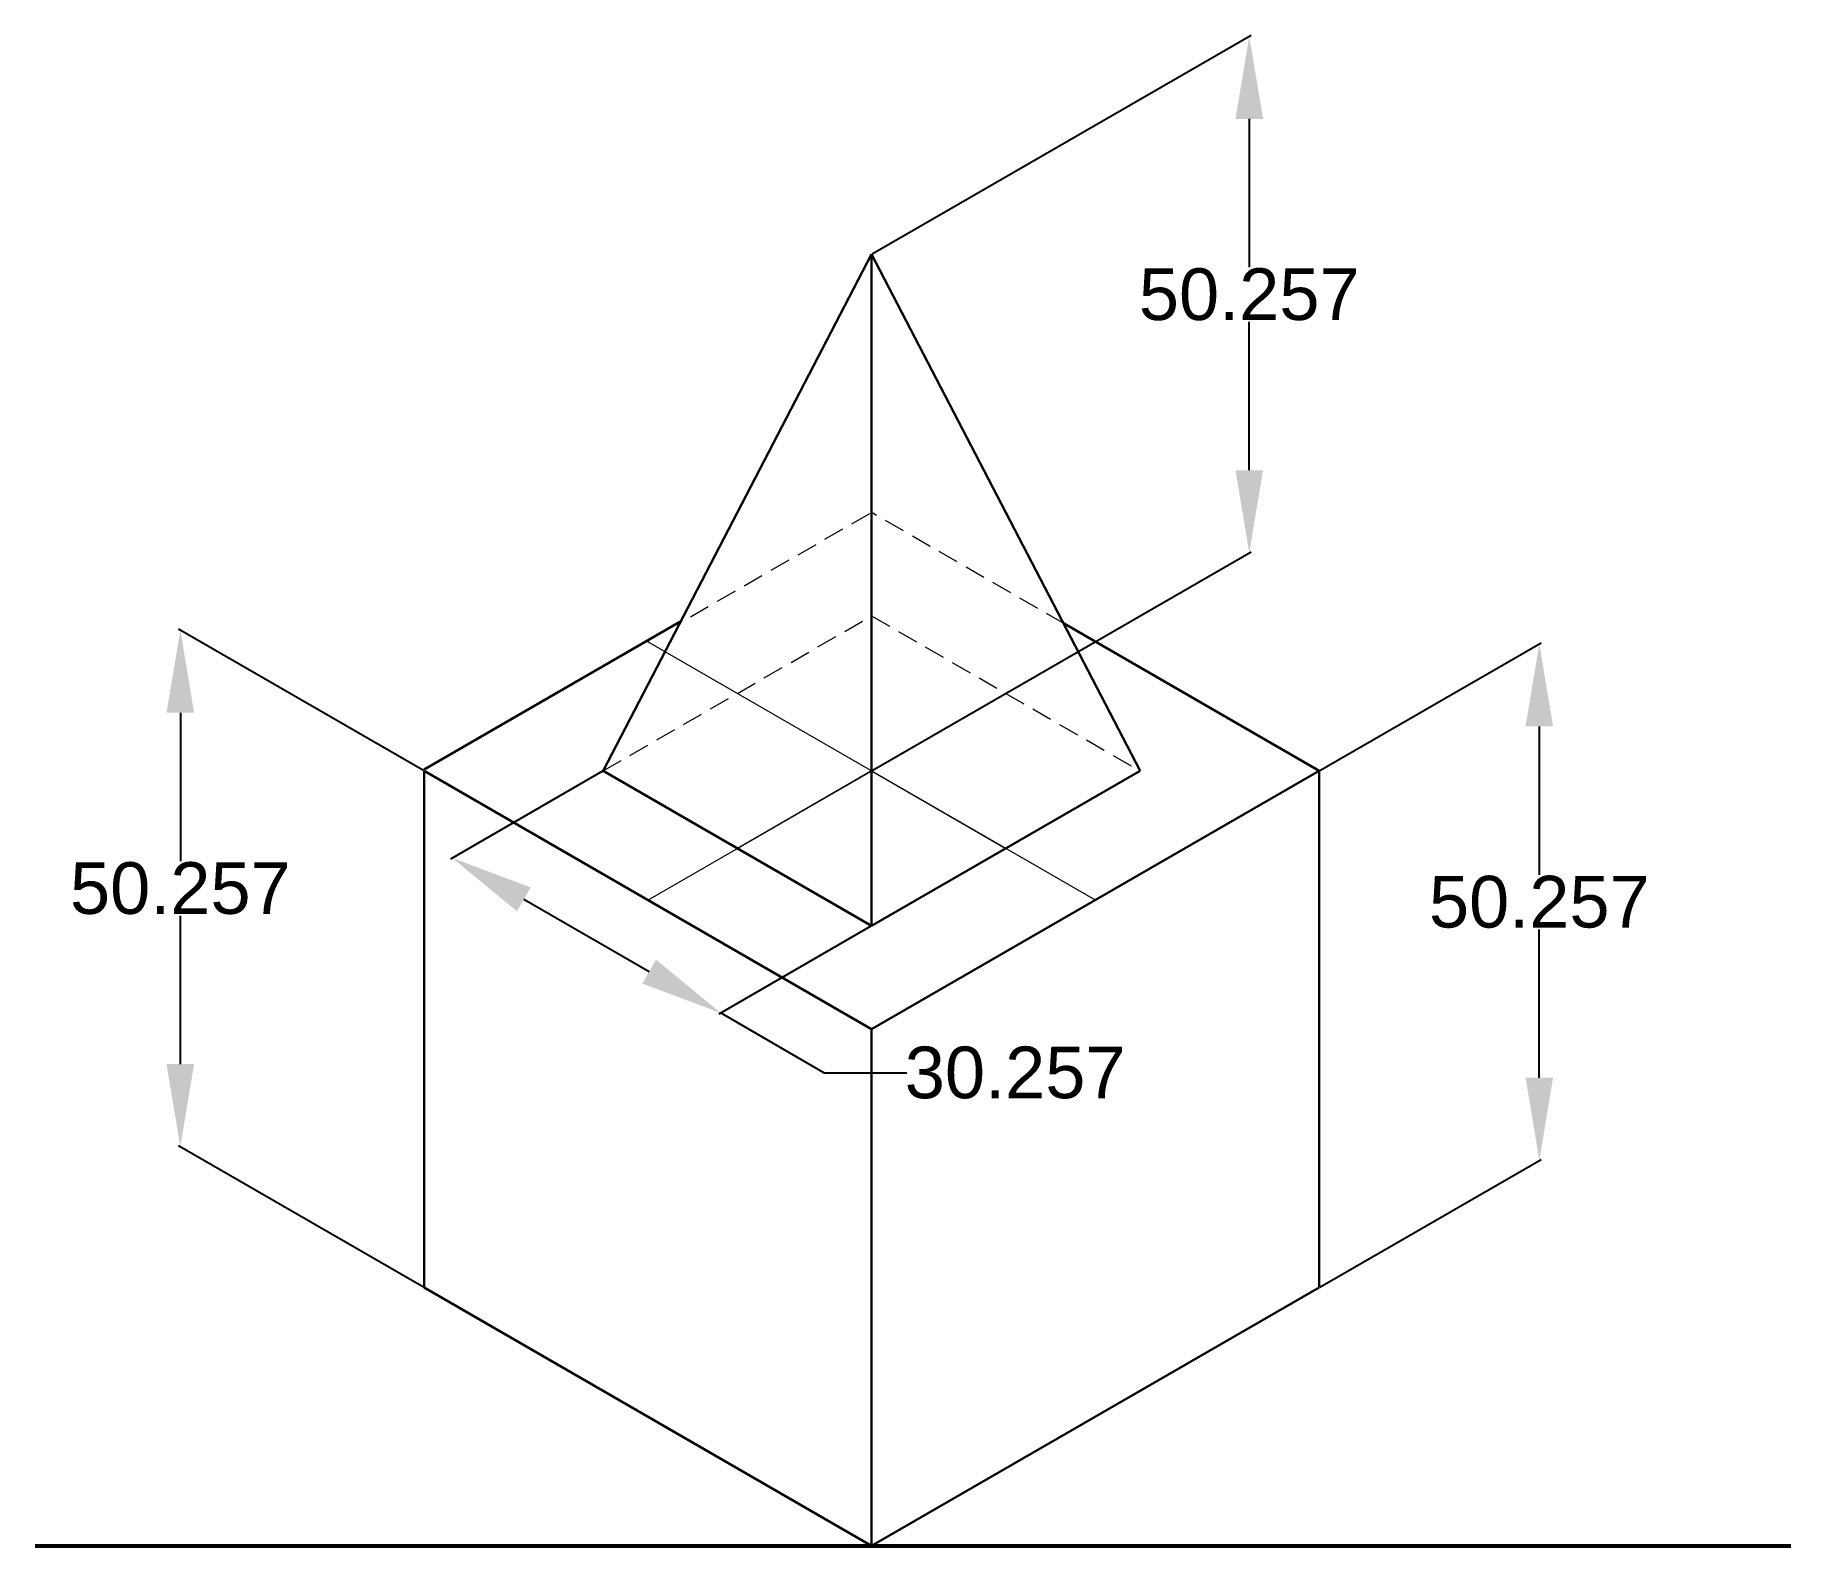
# Model space of a CAD drawing. Header units: millimetres. Extents: x -490 to 470, y 52 to 198.
# Drawn here: x -490.3 to -320.4, y 52.2 to 198.4 of the extents above.
import ezdxf

# ---------------------------------------------------------------- set-up
doc = ezdxf.new("R2010")
doc.units = ezdxf.units.MM
doc.header["$LTSCALE"] = 8
doc.header["$PDMODE"] = 34
doc.header["$PDSIZE"] = -7
doc.linetypes.add('HIDDEN', pattern=[0.375, 0.25, -0.125])
for name, color, linetype, lineweight in [('hidden', 7, 'HIDDEN', 20), ('thick continuous', 7, 'Continuous', 30), ('thin continuous', 7, 'Continuous', 13)]:
    doc.layers.add(name, color=color, linetype=linetype, lineweight=lineweight)
doc.styles.get("Standard").update_dxf_attribs({"font": 'arial.ttf', "height": 5})
doc.dimstyles.get("Standard").update_dxf_attribs({"dimtxt": 5, "dimasz": 8, "dimexe": 0.18, "dimexo": 0.0625, "dimgap": 0.09, "dimtad": 0, "dimtih": 1, "dimtoh": 1, "dimdec": 3, "dimzin": 0, "dimdsep": 46, "dimtxsty": 'Standard', "dimcen": 0, "dimadec": 0, "dimazin": 0, "dimtfac": 1, "dimtdec": 3, "dimtofl": 0, "dimtmove": 0, "dimatfit": 3, "dimfxl": 1, "dimtolj": 1, "dimtzin": 0, "dimarcsym": 0})

# ---------------------------------------------------------------- blocks, each defined once
blk = doc.blocks.new('*D3')
at = {"layer": 'Defpoints', "color": 0, "transparency": 16777216}
for p in [(-409.39, 177.22), (-372.85, 148.31), (-409.39, 127.22)]:
    blk.add_point(p, dxfattribs=at)
at = {"layer": 'thin continuous', "color": 0, "lineweight": -2, "transparency": 16777216}
for p, q in [((-409.33, 177.25), (-372.67, 198.42)), ((-372.85, 190.31), (-372.85, 175.96)), ((-372.85, 156.31), (-372.85, 170.67)), ((-409.33, 127.25), (-372.67, 148.42))]:
    blk.add_line(p, q, dxfattribs=at)
at = {"layer": 'thin continuous', "color": 0, "transparency": 16777216}
for points in [[(-374.18, 190.31), (-371.51, 190.31), (-372.85, 198.31)], [(-374.18, 156.31), (-371.51, 156.31), (-372.85, 148.31)]]:
    blk.add_solid(points, dxfattribs=at)
at = {"layer": 'thin continuous', "color": 0, "transparency": 16777216, "insert": (-372.85, 173.31), "char_height": 5, "attachment_point": 5}
blk.add_mtext('\\A1;50.257', dxfattribs=at)
blk = doc.blocks.new('*D4')
at = {"layer": 'Defpoints', "color": 0, "transparency": 16777216}
for p in [(-344.78, 139.52), (-366.09, 127.22), (-366.09, 77.22)]:
    blk.add_point(p, dxfattribs=at)
at = {"layer": 'thin continuous', "color": 0, "lineweight": -2, "transparency": 16777216}
for p, q in [((-366.03, 127.25), (-344.6, 139.62)), ((-344.78, 131.52), (-344.78, 117.16)), ((-344.78, 97.52), (-344.78, 111.88)), ((-366.03, 77.25), (-344.6, 89.62))]:
    blk.add_line(p, q, dxfattribs=at)
at = {"layer": 'thin continuous', "color": 0, "transparency": 16777216}
for points in [[(-346.11, 131.52), (-343.45, 131.52), (-344.78, 139.52)], [(-346.11, 97.52), (-343.45, 97.52), (-344.78, 89.52)]]:
    blk.add_solid(points, dxfattribs=at)
at = {"layer": 'thin continuous', "color": 0, "transparency": 16777216, "insert": (-344.78, 114.52), "char_height": 5, "attachment_point": 5}
blk.add_mtext('\\A1;50.257', dxfattribs=at)
blk = doc.blocks.new('*D5')
at = {"layer": 'Defpoints', "color": 0, "transparency": 16777216}
for p in [(-476.28, 140.84), (-452.69, 127.22), (-452.69, 77.22)]:
    blk.add_point(p, dxfattribs=at)
at = {"layer": 'thin continuous', "color": 0, "lineweight": -2, "transparency": 16777216}
for p, q in [((-452.75, 127.25), (-476.46, 140.94)), ((-476.28, 132.84), (-476.28, 118.48)), ((-476.28, 98.84), (-476.28, 113.19)), ((-452.75, 77.25), (-476.46, 90.94))]:
    blk.add_line(p, q, dxfattribs=at)
at = {"layer": 'thin continuous', "color": 0, "transparency": 16777216}
for points in [[(-477.62, 132.84), (-474.95, 132.84), (-476.28, 140.84)], [(-477.62, 98.84), (-474.95, 98.84), (-476.28, 90.84)]]:
    blk.add_solid(points, dxfattribs=at)
at = {"layer": 'thin continuous', "color": 0, "transparency": 16777216, "insert": (-476.28, 115.84), "char_height": 5, "attachment_point": 5}
blk.add_mtext('\\A1;50.257', dxfattribs=at)
blk = doc.blocks.new('*D10')
at = {"layer": 'Defpoints', "color": 0, "transparency": 16777216}
for p in [(-435.37, 127.22), (-409.39, 112.22), (-423.99, 103.79)]:
    blk.add_point(p, dxfattribs=at)
at = {"layer": 'thin continuous', "color": 0, "lineweight": -2, "transparency": 16777216}
for p, q in [((-435.43, 127.18), (-450.15, 118.68)), ((-443.04, 114.79), (-430.92, 107.79)), ((-409.45, 112.18), (-424.17, 103.68)), ((-423.99, 103.79), (-413.97, 98)), ((-413.97, 98), (-405.97, 98))]:
    blk.add_line(p, q, dxfattribs=at)
at = {"layer": 'thin continuous', "color": 0, "transparency": 16777216}
for points in [[(-442.38, 115.94), (-443.71, 113.63), (-449.97, 118.79)], [(-430.25, 108.94), (-431.58, 106.63), (-423.99, 103.79)]]:
    blk.add_solid(points, dxfattribs=at)
at = {"layer": 'thin continuous', "color": 0, "transparency": 16777216, "insert": (-395.5, 98), "char_height": 5, "attachment_point": 5}
blk.add_mtext('\\A1;30.257', dxfattribs=at)

msp = doc.modelspace()

# ---------------------------------------------------------------- linework, layer by layer
at = {"layer": 'hidden'}
for p, q in [((-409.6063, 152.0913), (-428.164, 141.377)), ((-390.7212, 141.4373), (-409.2788, 152.1516)), ((-435.3711, 127.216), (-409.3903, 142.216)), ((-409.3903, 142.216), (-383.4096, 127.216))]:
    msp.add_line(p, q, dxfattribs=at)
at = {"layer": 'thick continuous'}
for p, q in [((-409.3903, 127.216), (-409.3903, 177.216)), ((-409.3903, 177.216), (-409.3903, 112.216)), ((-427.948, 141.6233), (-452.6916, 127.3376)), ((-366.0891, 127.216), (-390.8326, 141.5017)), ((-452.6916, 77.216), (-452.6916, 127.216)), ((-452.6916, 127.216), (-409.3903, 102.216)), ((-435.3711, 127.216), (-409.3903, 112.216)), ((-366.0891, 127.216), (-409.3903, 102.216)), ((-409.3903, 112.216), (-383.4096, 127.216)), ((-366.0891, 77.216), (-366.0891, 127.216)), ((-409.3903, 102.216), (-409.3903, 52.216)), ((-409.3903, 52.216), (-452.6916, 77.216)), ((-409.3903, 52.216), (-366.0891, 77.216))]:
    msp.add_line(p, q, dxfattribs=at)
at = {"layer": 'thick continuous', "lineweight": 53}
msp.add_line((-490.3333, 52.216), (-320.437, 52.216), dxfattribs=at)
at = {"layer": 'thick continuous'}
for points in [[(-409.3903, 177.216), (-435.3711, 127.216)], [(-409.3903, 177.216), (-383.4096, 127.216)]]:
    msp.add_lwpolyline(points, dxfattribs=at)
at = {"layer": 'thin continuous'}
for p, q in [((-387.7397, 114.716), (-431.041, 139.716)), ((-431.041, 114.716), (-387.7397, 139.716)), ((-409.3903, 127.216), (-396.4, 134.716)), ((-409.3903, 127.216), (-422.3807, 119.716)), ((-409.3903, 127.216), (-396.4, 119.716))]:
    msp.add_line(p, q, dxfattribs=at)

# ---------------------------------------------------------------- dimensions: what is measured, and where the dimension line sits
for base, p1, p2, angle, text, picture, middle, dimtype in [((-372.8476, 148.3139), (-409.3903, 177.216), (-409.3903, 127.216), 90, '50.257', '*D3', (-372.8476, 173.3139), 160), ((-476.2831, 140.8365), (-452.6916, 77.216), (-452.6916, 127.216), 90, '50.257', '*D5', (-476.2831, 115.8365), 160), ((-344.7812, 139.518), (-366.0891, 77.216), (-366.0891, 127.216), 90, '50.257', '*D4', (-344.7812, 114.518), 160), ((-423.99, 103.7868), (-435.3711, 127.216), (-409.3903, 112.216), 330, '30.257', '*D10', (-395.5, 98), 161)]:
    dim = msp.add_linear_dim(base=base, p1=p1, p2=p2, angle=angle, text=text, dimstyle='Standard', dxfattribs=at)
    dim.commit()
    dim.dimension.update_dxf_attribs({"geometry": picture, "text_midpoint": middle, "dimtype": dimtype})

doc.saveas('drawing.dxf')
